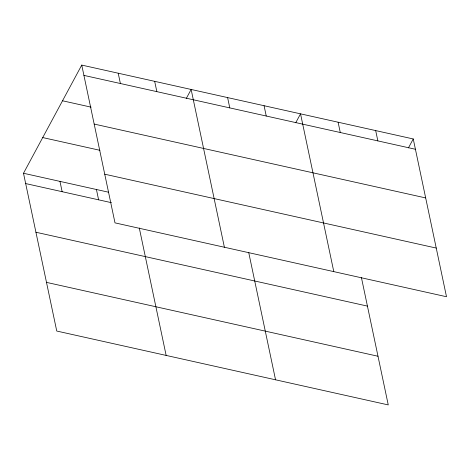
<?xml version="1.0" encoding="UTF-8"?>
<svg xmlns="http://www.w3.org/2000/svg" width="470" height="470" viewBox="0 0 470 470"><rect width="100%" height="100%" fill="white"/><g stroke="black" fill="none" stroke-linecap="round" stroke-linejoin="round"><path stroke-width="0.7" d="M361.401 277.482L388.255 404.917L56.752 331.045L23.5 173.26L81.745 65.083L413.248 138.956L446.5 296.74L114.997 222.868L81.745 65.083M186.337 98.383L191.143 89.459L224.39 247.249M295.73 122.764L300.536 113.84L333.788 271.625M408.442 147.88L413.248 138.956M83.919 75.394L415.421 149.266M62.522 100.78L91.121 107.154M94.17 124.062L425.679 197.929M42.723 137.563L99.922 150.306M104.74 174.2L436.242 248.072M23.5 173.26L108.588 192.218M25.674 183.57L111.472 202.688M35.926 232.239L367.434 306.105M46.495 282.376L377.998 356.248M375.677 130.584L377.851 140.894M338.106 122.212L340.28 132.522M264.07 105.715L266.243 116.019M227.609 97.584L229.777 107.894M248.689 252.367L275.543 379.801M154.677 81.334L156.851 91.644M118.211 73.208L120.385 83.519M139.29 227.985L166.145 355.426M96.432 189.51L98.606 199.821M59.966 181.385L62.14 191.695"/></g></svg>
